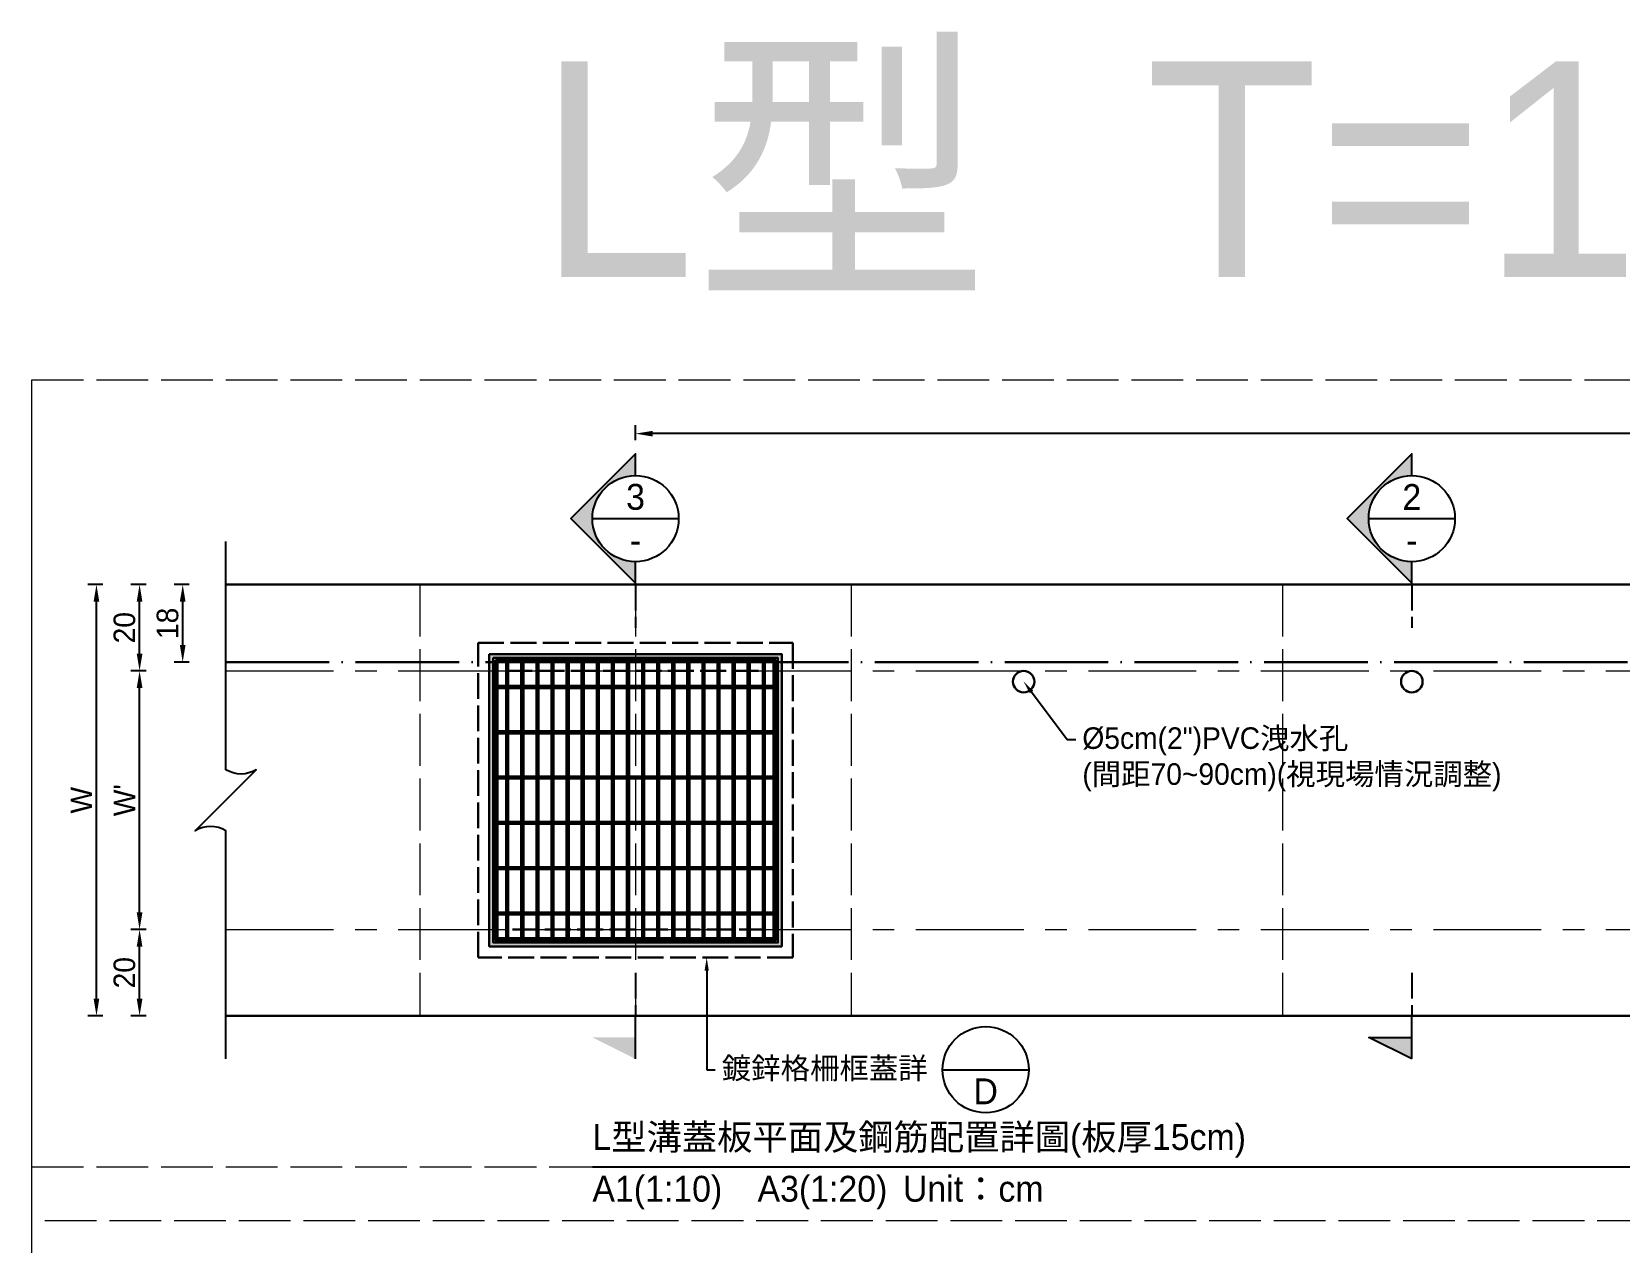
# Model space of a CAD drawing. Extents: x -2931 to 4779, y -2120 to 304.
# Drawn here: x -970.9 to -602.8, y -1657.5 to -1376.8 of the extents above; entities that cross this region are included whole.
import ezdxf
from ezdxf import colors
from ezdxf.entities.mleader import LeaderData, LeaderLine
from ezdxf.math import Vec2, Vec3

# ---------------------------------------------------------------- set-up
doc = ezdxf.new("R2010")
doc.units = 0
doc.header["$MEASUREMENT"] = 0
for name, pattern in [('ACAD_ISO02W100', [15, 12, -3]), ('ACAD_ISO04W100', [30, 24, -3, 0, -3]), ('CENTERX2', [4, 2.5, -0.5, 0.5, -0.5])]:
    doc.linetypes.add(name, pattern=pattern)
doc.layers.add('一、4.基本-隱藏', color=9, linetype='ACAD_ISO02W100', lineweight=20, plot=False)
doc.layers.add('三、3.文字-註解文字', color=2, linetype='Continuous')
for name, color, linetype, lineweight in [('二、1.繪圖-既有設施', 8, 'Continuous', 20), ('二、2.繪圖-施作項目', 181, 'Continuous', 30), ('二、6.繪圖-其他施作項目', 35, 'Continuous', 30)]:
    doc.layers.add(name, color=color, linetype=linetype, lineweight=lineweight)
doc.styles.add('次圖名(詳圖)', font='MS PGothic.ttf', dxfattribs={"height": 6})
doc.styles.add('註解文字', font='MS PGothic.ttf', dxfattribs={"height": 5})
doc.styles.add('註解文字(詳圖)', font='MS PGothic.ttf', dxfattribs={"height": 6})
doc.dimstyles.new('註解文字', dxfattribs={"dimtxt": 5, "dimasz": 4, "dimexe": 2, "dimexo": 2.5, "dimgap": 1, "dimtad": 2, "dimzin": 0, "dimdsep": 46, "dimtxsty": '註解文字', "dimcen": 0.1, "dimclrd": 256, "dimclre": 256, "dimclrt": 256, "dimadec": 0, "dimazin": 0, "dimtfac": 1, "dimtofl": 0, "dimtmove": 0, "dimatfit": 3, "dimfxl": 1.5, "dimfxlon": 1, "dimtolj": 1, "dimtzin": 0, "dimlwd": -1, "dimlwe": -1, "dimarcsym": 1})
pattern_1 = [(45, (-2266.2158, -1341.31), (-2.65165, 2.65165), []), (45, (-2265.332, -1341.31), (-2.65165, 2.65165), []), (45, (-2264.448, -1341.31), (-2.65165, 2.65165), []), (45, (-2263.564, -1341.31), (-2.65165, 2.65165), [])]

# ---------------------------------------------------------------- blocks, each defined once
blk = doc.blocks.new('*D160')
at = {"layer": 'Defpoints', "color": 0, "transparency": 16777216}
for p in [(-935.85, -1504.96), (-925.85, -1504.96), (-925.85, -1522.96)]:
    blk.add_point(p, dxfattribs=at)
at = {"layer": '三、3.文字-註解文字', "transparency": 16777216}
for p, q in [((-934.35, -1504.96), (-937.85, -1504.96)), ((-935.85, -1518.96), (-935.85, -1508.96)), ((-934.35, -1522.96), (-937.85, -1522.96))]:
    blk.add_line(p, q, dxfattribs=at)
for points in [[(-936.52, -1508.96), (-935.19, -1508.96), (-935.85, -1504.96)], [(-936.52, -1518.96), (-935.19, -1518.96), (-935.85, -1522.96)]]:
    blk.add_solid(points, dxfattribs=at)
at = {"layer": '三、3.文字-註解文字', "transparency": 16777216, "insert": (-939.35, -1513.96), "char_height": 5, "attachment_point": 5, "rotation": 90, "style": '註解文字'}
blk.add_mtext('\\A1;18', dxfattribs=at)
blk = doc.blocks.new('*D161')
at = {"layer": 'Defpoints', "color": 0, "transparency": 16777216}
for p in [(-945.85, -1504.96), (-925.85, -1504.96), (-925.85, -1524.96)]:
    blk.add_point(p, dxfattribs=at)
at = {"layer": '三、3.文字-註解文字', "transparency": 16777216}
for p, q in [((-944.35, -1504.96), (-947.85, -1504.96)), ((-945.85, -1520.96), (-945.85, -1508.96)), ((-944.35, -1524.96), (-947.85, -1524.96))]:
    blk.add_line(p, q, dxfattribs=at)
for points in [[(-946.52, -1508.96), (-945.19, -1508.96), (-945.85, -1504.96)], [(-946.52, -1520.96), (-945.19, -1520.96), (-945.85, -1524.96)]]:
    blk.add_solid(points, dxfattribs=at)
at = {"layer": '三、3.文字-註解文字', "transparency": 16777216, "insert": (-949.35, -1514.96), "char_height": 5, "attachment_point": 5, "rotation": 90, "style": '註解文字'}
blk.add_mtext('\\A1;20', dxfattribs=at)
blk = doc.blocks.new('*D162')
at = {"layer": 'Defpoints', "color": 0, "transparency": 16777216}
for p in [(-945.85, -1524.96), (-925.85, -1524.96), (-925.85, -1584.96)]:
    blk.add_point(p, dxfattribs=at)
at = {"layer": '三、3.文字-註解文字', "transparency": 16777216}
for p, q in [((-944.35, -1524.96), (-947.85, -1524.96)), ((-945.85, -1580.96), (-945.85, -1528.96)), ((-944.35, -1584.96), (-947.85, -1584.96))]:
    blk.add_line(p, q, dxfattribs=at)
for points in [[(-946.52, -1528.96), (-945.19, -1528.96), (-945.85, -1524.96)], [(-946.52, -1580.96), (-945.19, -1580.96), (-945.85, -1584.96)]]:
    blk.add_solid(points, dxfattribs=at)
at = {"layer": '三、3.文字-註解文字', "transparency": 16777216, "insert": (-949.35, -1554.96), "char_height": 5, "attachment_point": 5, "rotation": 90, "style": '註解文字'}
blk.add_mtext("\\A1;W'", dxfattribs=at)
blk = doc.blocks.new('*D163')
at = {"layer": 'Defpoints', "color": 0, "transparency": 16777216}
for p in [(-945.85, -1584.96), (-925.85, -1584.96), (-925.85, -1604.96)]:
    blk.add_point(p, dxfattribs=at)
at = {"layer": '三、3.文字-註解文字', "transparency": 16777216}
for p, q in [((-944.35, -1584.96), (-947.85, -1584.96)), ((-945.85, -1600.96), (-945.85, -1588.96)), ((-944.35, -1604.96), (-947.85, -1604.96))]:
    blk.add_line(p, q, dxfattribs=at)
for points in [[(-946.52, -1588.96), (-945.19, -1588.96), (-945.85, -1584.96)], [(-946.52, -1600.96), (-945.19, -1600.96), (-945.85, -1604.96)]]:
    blk.add_solid(points, dxfattribs=at)
at = {"layer": '三、3.文字-註解文字', "transparency": 16777216, "insert": (-949.35, -1594.96), "char_height": 5, "attachment_point": 5, "rotation": 90, "style": '註解文字'}
blk.add_mtext('\\A1;20', dxfattribs=at)
blk = doc.blocks.new('*D164')
at = {"layer": 'Defpoints', "color": 0, "transparency": 16777216}
for p in [(-955.85, -1504.96), (-925.85, -1504.96), (-925.85, -1604.96)]:
    blk.add_point(p, dxfattribs=at)
at = {"layer": '三、3.文字-註解文字', "transparency": 16777216}
for p, q in [((-954.35, -1504.96), (-957.85, -1504.96)), ((-955.85, -1600.96), (-955.85, -1508.96)), ((-954.35, -1604.96), (-957.85, -1604.96))]:
    blk.add_line(p, q, dxfattribs=at)
for points in [[(-956.52, -1508.96), (-955.19, -1508.96), (-955.85, -1504.96)], [(-956.52, -1600.96), (-955.19, -1600.96), (-955.85, -1604.96)]]:
    blk.add_solid(points, dxfattribs=at)
at = {"layer": '三、3.文字-註解文字', "transparency": 16777216, "insert": (-959.35, -1554.96), "char_height": 5, "attachment_point": 5, "rotation": 90, "style": '註解文字'}
blk.add_mtext('\\A1;W', dxfattribs=at)
blk = doc.blocks.new('*D165')
at = {"layer": 'Defpoints', "color": 0, "transparency": 16777216}
for p in [(-830.85, -1469.96), (-830.85, -1514.96), (-330.85, -1514.96)]:
    blk.add_point(p, dxfattribs=at)
at = {"layer": '三、3.文字-註解文字', "transparency": 16777216}
for p, q in [((-830.85, -1471.46), (-830.85, -1467.96)), ((-330.85, -1471.46), (-330.85, -1467.96)), ((-334.85, -1469.96), (-826.85, -1469.96))]:
    blk.add_line(p, q, dxfattribs=at)
for points in [[(-826.85, -1469.3), (-826.85, -1470.63), (-830.85, -1469.96)], [(-334.85, -1469.3), (-334.85, -1470.63), (-330.85, -1469.96)]]:
    blk.add_solid(points, dxfattribs=at)
at = {"layer": '三、3.文字-註解文字', "transparency": 16777216, "insert": (-580.85, -1466.46), "char_height": 5, "attachment_point": 5, "style": '註解文字'}
blk.add_mtext('\\A1;500±2', dxfattribs=at)

msp = doc.modelspace()

# ---------------------------------------------------------------- hatches: boundary and pattern name
at = {"layer": '三、3.文字-註解文字'}
h = msp.add_hatch(color=256, dxfattribs=at)
h.dxf.hatch_style = 1
h.paths.add_polyline_path([(-830.855, -1474.658), (-845.855, -1489.658), (-830.855, -1504.658), (-830.855, -1499.658, -0.4142136), (-840.855, -1489.658, -0.4142136), (-830.855, -1479.658)])
h = msp.add_hatch(color=256, dxfattribs=at)
h.dxf.hatch_style = 1
h.paths.add_polyline_path([(-650.855, -1474.658), (-665.855, -1489.658), (-650.855, -1504.658), (-650.855, -1499.658, -0.4142136), (-660.855, -1489.658, -0.4142136), (-650.855, -1479.658)])
h = msp.add_hatch(color=256, dxfattribs=at)
h.dxf.hatch_style = 1
h.paths.add_polyline_path([(-840.855, -1609.964), (-830.855, -1614.964), (-830.855, -1609.964)])
h = msp.add_hatch(color=256, dxfattribs=at)
h.dxf.hatch_style = 1
h.paths.add_polyline_path([(-660.855, -1609.964), (-650.855, -1614.964), (-650.855, -1609.964)])
at = {"layer": '二、6.繪圖-其他施作項目'}
h = msp.add_hatch(color=256, dxfattribs=at)
h.dxf.hatch_style = 1
h.paths.add_polyline_path([(-864.755, -1588.864), (-796.955, -1588.864), (-796.955, -1521.064), (-864.755, -1521.064)])
h.paths.add_polyline_path([(-863.855, -1521.964), (-797.855, -1521.964), (-797.855, -1587.964), (-863.855, -1587.964)], flags=16)
h = msp.add_hatch(dxfattribs=at)
h.set_pattern_fill('ANSI34', color=256, scale=5)
h.set_pattern_definition(pattern_1)
h.paths.add_polyline_path([(-798.855, -1528.464), (-862.855, -1528.464), (-862.855, -1528.964), (-798.855, -1528.964)])
h = msp.add_hatch(dxfattribs=at)
h.set_pattern_fill('ANSI34', color=256, scale=5)
h.set_pattern_definition(pattern_1)
h.paths.add_polyline_path([(-798.855, -1538.964), (-862.855, -1538.964), (-862.855, -1539.464), (-798.855, -1539.464)])
h = msp.add_hatch(dxfattribs=at)
h.set_pattern_fill('ANSI34', color=256, scale=5)
h.set_pattern_definition(pattern_1)
h.paths.add_polyline_path([(-798.855, -1549.464), (-862.855, -1549.464), (-862.855, -1549.964), (-798.855, -1549.964)])
h = msp.add_hatch(dxfattribs=at)
h.set_pattern_fill('ANSI34', color=256, scale=5)
h.set_pattern_definition(pattern_1)
h.paths.add_polyline_path([(-798.855, -1559.964), (-862.855, -1559.964), (-862.855, -1560.464), (-798.855, -1560.464)])
h = msp.add_hatch(dxfattribs=at)
h.set_pattern_fill('ANSI34', color=256, scale=5)
h.set_pattern_definition(pattern_1)
h.paths.add_polyline_path([(-798.855, -1570.464), (-862.855, -1570.464), (-862.855, -1570.964), (-798.855, -1570.964)])
h = msp.add_hatch(dxfattribs=at)
h.set_pattern_fill('ANSI34', color=256, scale=5)
h.set_pattern_definition(pattern_1)
h.paths.add_polyline_path([(-798.855, -1580.964), (-862.855, -1580.964), (-862.855, -1581.464), (-798.855, -1581.464)])

# ---------------------------------------------------------------- linework, layer by layer
at = {"layer": '一、4.基本-隱藏'}
for points in [[(-970.855, -1457.464), (-190.855, -1457.464), (-190.855, -1964.464), (-970.855, -1964.464)], [(-970.855, -1457.464), (-190.855, -1457.464), (-190.855, -1652.464), (-970.855, -1652.464)]]:
    msp.add_lwpolyline(points, close=True, dxfattribs=at)
for points in [[(-880.855, -1504.964), (-880.855, -1604.964)], [(-830.855, -1504.964), (-830.855, -1604.964)], [(-780.855, -1504.964), (-780.855, -1604.964)], [(-680.855, -1504.964), (-680.855, -1604.964)], [(-970.855, -1639.964), (-190.855, -1639.964)]]:
    msp.add_lwpolyline(points, dxfattribs=at)
at = {"layer": '三、3.文字-註解文字'}
for points in [[(-830.855, -1479.658), (-830.855, -1474.658), (-845.855, -1489.658), (-830.855, -1504.658), (-830.855, -1499.658)], [(-650.855, -1479.658), (-650.855, -1474.658), (-665.855, -1489.658), (-650.855, -1504.658), (-650.855, -1499.658)], [(-840.855, -1489.658), (-820.855, -1489.658)], [(-660.855, -1489.658), (-640.855, -1489.658)], [(-830.855, -1614.964), (-830.855, -1604.964)], [(-650.855, -1614.964), (-650.855, -1604.964)], [(-650.855, -1614.964), (-660.855, -1609.964), (-650.855, -1609.964)], [(-759.658, -1617.464), (-739.658, -1617.464)], [(-840.855, -1639.964), (-320.855, -1639.964)]]:
    msp.add_lwpolyline(points, dxfattribs=at)
msp.add_lwpolyline([(-925.855, -1614.964), (-925.855, -1562.035, 0.2828427), (-932.926, -1562.035), (-918.784, -1547.893, -0.2828427), (-925.855, -1547.893), (-925.855, -1494.964)], format="xyb", dxfattribs=at)
at = {"layer": '三、3.文字-註解文字', "linetype": 'ACAD_ISO02W100', "ltscale": 0.5}
for points in [[(-830.855, -1504.964), (-830.855, -1514.964)], [(-650.855, -1504.964), (-650.855, -1514.964)], [(-830.855, -1594.964), (-830.855, -1604.964)], [(-650.855, -1594.964), (-650.855, -1604.964)]]:
    msp.add_lwpolyline(points, dxfattribs=at)
at = {"layer": '三、3.文字-註解文字'}
for centre in [(-830.855, -1489.658), (-650.855, -1489.658), (-749.658, -1617.464)]:
    msp.add_circle(centre, 10, dxfattribs=at)
at = {"layer": '二、1.繪圖-既有設施', "linetype": 'CENTERX2', "ltscale": 10}
for points in [[(-925.855, -1524.964), (-235.855, -1524.964)], [(-925.855, -1584.964), (-235.855, -1584.964)]]:
    msp.add_lwpolyline(points, dxfattribs=at)
at = {"layer": '二、2.繪圖-施作項目', "linetype": 'Continuous'}
for points in [[(-925.855, -1504.964), (-235.855, -1504.964)], [(-925.855, -1604.964), (-235.855, -1604.964)]]:
    msp.add_lwpolyline(points, dxfattribs=at)
at = {"layer": '二、2.繪圖-施作項目', "linetype": 'ACAD_ISO04W100'}
msp.add_lwpolyline([(-925.855, -1522.964), (-235.855, -1522.964)], dxfattribs=at)
at = {"layer": '二、6.繪圖-其他施作項目', "linetype": 'ACAD_ISO02W100', "ltscale": 0.5}
for points in [[(-867.355, -1518.464), (-794.355, -1518.464), (-794.355, -1591.464), (-867.355, -1591.464)], [(-860.855, -1524.964), (-800.855, -1524.964), (-800.855, -1584.964), (-860.855, -1584.964)]]:
    msp.add_lwpolyline(points, close=True, dxfattribs=at)
at = {"layer": '二、6.繪圖-其他施作項目'}
for points in [[(-864.755, -1521.064), (-796.955, -1521.064), (-796.955, -1588.864), (-864.755, -1588.864)], [(-863.855, -1521.964), (-797.855, -1521.964), (-797.855, -1587.964), (-863.855, -1587.964)], [(-863.355, -1522.464), (-798.355, -1522.464), (-798.355, -1587.464), (-863.355, -1587.464)]]:
    msp.add_lwpolyline(points, close=True, dxfattribs=at)
for points in [[(-863.355, -1522.464), (-798.355, -1522.464)], [(-863.355, -1522.464), (-863.355, -1587.464)], [(-862.855, -1522.464), (-862.855, -1587.464)], [(-862.855, -1522.964), (-798.855, -1522.964)], [(-860.855, -1522.964), (-860.855, -1528.464)], [(-860.355, -1522.964), (-860.355, -1528.464)], [(-857.355, -1522.964), (-857.355, -1528.464)], [(-856.855, -1522.964), (-856.855, -1528.464)], [(-853.855, -1522.964), (-853.855, -1528.464)], [(-853.355, -1522.964), (-853.355, -1528.464)], [(-850.355, -1522.964), (-850.355, -1528.464)], [(-849.855, -1522.964), (-849.855, -1528.464)], [(-846.855, -1522.964), (-846.855, -1528.464)], [(-846.355, -1522.964), (-846.355, -1528.464)], [(-843.355, -1522.964), (-843.355, -1528.464)], [(-842.855, -1522.964), (-842.855, -1528.464)], [(-839.855, -1522.964), (-839.855, -1528.464)], [(-839.355, -1522.964), (-839.355, -1528.464)], [(-836.355, -1522.964), (-836.355, -1528.464)], [(-835.855, -1522.964), (-835.855, -1528.464)], [(-832.855, -1522.964), (-832.855, -1528.464)], [(-832.355, -1522.964), (-832.355, -1528.464)], [(-829.355, -1522.964), (-829.355, -1528.464)], [(-828.855, -1522.964), (-828.855, -1528.464)], [(-825.855, -1522.964), (-825.855, -1528.464)], [(-825.355, -1522.964), (-825.355, -1528.464)], [(-822.355, -1522.964), (-822.355, -1528.464)], [(-821.855, -1522.964), (-821.855, -1528.464)], [(-818.855, -1522.964), (-818.855, -1528.464)], [(-818.355, -1522.964), (-818.355, -1528.464)], [(-815.355, -1522.964), (-815.355, -1528.464)], [(-814.855, -1522.964), (-814.855, -1528.464)], [(-811.855, -1522.964), (-811.855, -1528.464)], [(-811.355, -1522.964), (-811.355, -1528.464)], [(-808.355, -1522.964), (-808.355, -1528.464)], [(-807.855, -1522.964), (-807.855, -1528.464)], [(-804.855, -1522.964), (-804.855, -1528.464)], [(-804.355, -1522.964), (-804.355, -1528.464)], [(-801.355, -1522.964), (-801.355, -1528.464)], [(-800.855, -1522.964), (-800.855, -1528.464)], [(-798.855, -1522.464), (-798.855, -1587.464)], [(-798.355, -1522.464), (-798.355, -1587.464)], [(-862.855, -1528.464), (-798.855, -1528.464)], [(-862.855, -1528.964), (-798.855, -1528.964)], [(-860.855, -1528.964), (-860.855, -1538.964)], [(-860.355, -1528.964), (-860.355, -1538.964)], [(-857.355, -1528.964), (-857.355, -1538.964)], [(-856.855, -1528.964), (-856.855, -1538.964)], [(-853.855, -1528.964), (-853.855, -1538.964)], [(-853.355, -1528.964), (-853.355, -1538.964)], [(-850.355, -1528.964), (-850.355, -1538.964)], [(-849.855, -1528.964), (-849.855, -1538.964)], [(-846.855, -1528.964), (-846.855, -1538.964)], [(-846.355, -1528.964), (-846.355, -1538.964)], [(-843.355, -1528.964), (-843.355, -1538.964)], [(-842.855, -1528.964), (-842.855, -1538.964)], [(-839.855, -1528.964), (-839.855, -1538.964)], [(-839.355, -1528.964), (-839.355, -1538.964)], [(-836.355, -1528.964), (-836.355, -1538.964)], [(-835.855, -1528.964), (-835.855, -1538.964)], [(-832.855, -1528.964), (-832.855, -1538.964)], [(-832.355, -1528.964), (-832.355, -1538.964)], [(-829.355, -1528.964), (-829.355, -1538.964)], [(-828.855, -1528.964), (-828.855, -1538.964)], [(-825.855, -1528.964), (-825.855, -1538.964)], [(-825.355, -1528.964), (-825.355, -1538.964)], [(-822.355, -1528.964), (-822.355, -1538.964)], [(-821.855, -1528.964), (-821.855, -1538.964)], [(-818.855, -1528.964), (-818.855, -1538.964)], [(-818.355, -1528.964), (-818.355, -1538.964)], [(-815.355, -1528.964), (-815.355, -1538.964)], [(-814.855, -1528.964), (-814.855, -1538.964)], [(-811.855, -1528.964), (-811.855, -1538.964)], [(-811.355, -1528.964), (-811.355, -1538.964)], [(-808.355, -1528.964), (-808.355, -1538.964)], [(-807.855, -1528.964), (-807.855, -1538.964)], [(-804.855, -1528.964), (-804.855, -1538.964)], [(-804.355, -1528.964), (-804.355, -1538.964)], [(-801.355, -1528.964), (-801.355, -1538.964)], [(-800.855, -1528.964), (-800.855, -1538.964)], [(-862.855, -1538.964), (-798.855, -1538.964)], [(-862.855, -1539.464), (-798.855, -1539.464)], [(-860.855, -1539.464), (-860.855, -1549.464)], [(-860.355, -1539.464), (-860.355, -1549.464)], [(-857.355, -1539.464), (-857.355, -1549.464)], [(-856.855, -1539.464), (-856.855, -1549.464)], [(-853.855, -1539.464), (-853.855, -1549.464)], [(-853.355, -1539.464), (-853.355, -1549.464)], [(-850.355, -1539.464), (-850.355, -1549.464)], [(-849.855, -1539.464), (-849.855, -1549.464)], [(-846.855, -1539.464), (-846.855, -1549.464)], [(-846.355, -1539.464), (-846.355, -1549.464)], [(-843.355, -1539.464), (-843.355, -1549.464)], [(-842.855, -1539.464), (-842.855, -1549.464)], [(-839.855, -1539.464), (-839.855, -1549.464)], [(-839.355, -1539.464), (-839.355, -1549.464)], [(-836.355, -1539.464), (-836.355, -1549.464)], [(-835.855, -1539.464), (-835.855, -1549.464)], [(-832.855, -1539.464), (-832.855, -1549.464)], [(-832.355, -1539.464), (-832.355, -1549.464)], [(-829.355, -1539.464), (-829.355, -1549.464)], [(-828.855, -1539.464), (-828.855, -1549.464)], [(-825.855, -1539.464), (-825.855, -1549.464)], [(-825.355, -1539.464), (-825.355, -1549.464)], [(-822.355, -1539.464), (-822.355, -1549.464)], [(-821.855, -1539.464), (-821.855, -1549.464)], [(-818.855, -1539.464), (-818.855, -1549.464)], [(-818.355, -1539.464), (-818.355, -1549.464)], [(-815.355, -1539.464), (-815.355, -1549.464)], [(-814.855, -1539.464), (-814.855, -1549.464)], [(-811.855, -1539.464), (-811.855, -1549.464)], [(-811.355, -1539.464), (-811.355, -1549.464)], [(-808.355, -1539.464), (-808.355, -1549.464)], [(-807.855, -1539.464), (-807.855, -1549.464)], [(-804.855, -1539.464), (-804.855, -1549.464)], [(-804.355, -1539.464), (-804.355, -1549.464)], [(-801.355, -1539.464), (-801.355, -1549.464)], [(-800.855, -1539.464), (-800.855, -1549.464)], [(-862.855, -1549.464), (-798.855, -1549.464)], [(-862.855, -1549.964), (-798.855, -1549.964)], [(-860.855, -1549.964), (-860.855, -1559.964)], [(-860.355, -1549.964), (-860.355, -1559.964)], [(-857.355, -1549.964), (-857.355, -1559.964)], [(-856.855, -1549.964), (-856.855, -1559.964)], [(-853.855, -1549.964), (-853.855, -1559.964)], [(-853.355, -1549.964), (-853.355, -1559.964)], [(-850.355, -1549.964), (-850.355, -1559.964)], [(-849.855, -1549.964), (-849.855, -1559.964)], [(-846.855, -1549.964), (-846.855, -1559.964)], [(-846.355, -1549.964), (-846.355, -1559.964)], [(-843.355, -1549.964), (-843.355, -1559.964)], [(-842.855, -1549.964), (-842.855, -1559.964)], [(-839.855, -1549.964), (-839.855, -1559.964)], [(-839.355, -1549.964), (-839.355, -1559.964)], [(-836.355, -1549.964), (-836.355, -1559.964)], [(-835.855, -1549.964), (-835.855, -1559.964)], [(-832.855, -1549.964), (-832.855, -1559.964)], [(-832.355, -1549.964), (-832.355, -1559.964)], [(-829.355, -1549.964), (-829.355, -1559.964)], [(-828.855, -1549.964), (-828.855, -1559.964)], [(-825.855, -1549.964), (-825.855, -1559.964)], [(-825.355, -1549.964), (-825.355, -1559.964)], [(-822.355, -1549.964), (-822.355, -1559.964)], [(-821.855, -1549.964), (-821.855, -1559.964)], [(-818.855, -1549.964), (-818.855, -1559.964)], [(-818.355, -1549.964), (-818.355, -1559.964)], [(-815.355, -1549.964), (-815.355, -1559.964)], [(-814.855, -1549.964), (-814.855, -1559.964)], [(-811.855, -1549.964), (-811.855, -1559.964)], [(-811.355, -1549.964), (-811.355, -1559.964)], [(-808.355, -1549.964), (-808.355, -1559.964)], [(-807.855, -1549.964), (-807.855, -1559.964)], [(-804.855, -1549.964), (-804.855, -1559.964)], [(-804.355, -1549.964), (-804.355, -1559.964)], [(-801.355, -1549.964), (-801.355, -1559.964)], [(-800.855, -1549.964), (-800.855, -1559.964)], [(-862.855, -1559.964), (-798.855, -1559.964)], [(-862.855, -1560.464), (-798.855, -1560.464)], [(-860.855, -1560.464), (-860.855, -1570.464)], [(-860.355, -1560.464), (-860.355, -1570.464)], [(-857.355, -1560.464), (-857.355, -1570.464)], [(-856.855, -1560.464), (-856.855, -1570.464)], [(-853.855, -1560.464), (-853.855, -1570.464)], [(-853.355, -1560.464), (-853.355, -1570.464)], [(-850.355, -1560.464), (-850.355, -1570.464)], [(-849.855, -1560.464), (-849.855, -1570.464)], [(-846.855, -1560.464), (-846.855, -1570.464)], [(-846.355, -1560.464), (-846.355, -1570.464)], [(-843.355, -1560.464), (-843.355, -1570.464)], [(-842.855, -1560.464), (-842.855, -1570.464)], [(-839.855, -1560.464), (-839.855, -1570.464)], [(-839.355, -1560.464), (-839.355, -1570.464)], [(-836.355, -1560.464), (-836.355, -1570.464)], [(-835.855, -1560.464), (-835.855, -1570.464)], [(-832.855, -1560.464), (-832.855, -1570.464)], [(-832.355, -1560.464), (-832.355, -1570.464)], [(-829.355, -1560.464), (-829.355, -1570.464)], [(-828.855, -1560.464), (-828.855, -1570.464)], [(-825.855, -1560.464), (-825.855, -1570.464)], [(-825.355, -1560.464), (-825.355, -1570.464)], [(-822.355, -1560.464), (-822.355, -1570.464)], [(-821.855, -1560.464), (-821.855, -1570.464)], [(-818.855, -1560.464), (-818.855, -1570.464)], [(-818.355, -1560.464), (-818.355, -1570.464)], [(-815.355, -1560.464), (-815.355, -1570.464)], [(-814.855, -1560.464), (-814.855, -1570.464)], [(-811.855, -1560.464), (-811.855, -1570.464)], [(-811.355, -1560.464), (-811.355, -1570.464)], [(-808.355, -1560.464), (-808.355, -1570.464)], [(-807.855, -1560.464), (-807.855, -1570.464)], [(-804.855, -1560.464), (-804.855, -1570.464)], [(-804.355, -1560.464), (-804.355, -1570.464)], [(-801.355, -1560.464), (-801.355, -1570.464)], [(-800.855, -1560.464), (-800.855, -1570.464)], [(-862.855, -1570.464), (-798.855, -1570.464)], [(-862.855, -1570.964), (-798.855, -1570.964)], [(-860.855, -1570.964), (-860.855, -1580.964)], [(-860.355, -1570.964), (-860.355, -1580.964)], [(-857.355, -1570.964), (-857.355, -1580.964)], [(-856.855, -1570.964), (-856.855, -1580.964)], [(-853.855, -1570.964), (-853.855, -1580.964)], [(-853.355, -1570.964), (-853.355, -1580.964)], [(-850.355, -1570.964), (-850.355, -1580.964)], [(-849.855, -1570.964), (-849.855, -1580.964)], [(-846.855, -1570.964), (-846.855, -1580.964)], [(-846.355, -1570.964), (-846.355, -1580.964)], [(-843.355, -1570.964), (-843.355, -1580.964)], [(-842.855, -1570.964), (-842.855, -1580.964)], [(-839.855, -1570.964), (-839.855, -1580.964)], [(-839.355, -1570.964), (-839.355, -1580.964)], [(-836.355, -1570.964), (-836.355, -1580.964)], [(-835.855, -1570.964), (-835.855, -1580.964)], [(-832.855, -1570.964), (-832.855, -1580.964)], [(-832.355, -1570.964), (-832.355, -1580.964)], [(-829.355, -1570.964), (-829.355, -1580.964)], [(-828.855, -1570.964), (-828.855, -1580.964)], [(-825.855, -1570.964), (-825.855, -1580.964)], [(-825.355, -1570.964), (-825.355, -1580.964)], [(-822.355, -1570.964), (-822.355, -1580.964)], [(-821.855, -1570.964), (-821.855, -1580.964)], [(-818.855, -1570.964), (-818.855, -1580.964)], [(-818.355, -1570.964), (-818.355, -1580.964)], [(-815.355, -1570.964), (-815.355, -1580.964)], [(-814.855, -1570.964), (-814.855, -1580.964)], [(-811.855, -1570.964), (-811.855, -1580.964)], [(-811.355, -1570.964), (-811.355, -1580.964)], [(-808.355, -1570.964), (-808.355, -1580.964)], [(-807.855, -1570.964), (-807.855, -1580.964)], [(-804.855, -1570.964), (-804.855, -1580.964)], [(-804.355, -1570.964), (-804.355, -1580.964)], [(-801.355, -1570.964), (-801.355, -1580.964)], [(-800.855, -1570.964), (-800.855, -1580.964)], [(-862.855, -1580.964), (-798.855, -1580.964)], [(-862.855, -1581.464), (-798.855, -1581.464)], [(-860.855, -1581.464), (-860.855, -1586.964)], [(-860.355, -1581.464), (-860.355, -1586.964)], [(-857.355, -1581.464), (-857.355, -1586.964)], [(-856.855, -1581.464), (-856.855, -1586.964)], [(-853.855, -1581.464), (-853.855, -1586.964)], [(-853.355, -1581.464), (-853.355, -1586.964)], [(-850.355, -1581.464), (-850.355, -1586.964)], [(-849.855, -1581.464), (-849.855, -1586.964)], [(-846.855, -1581.464), (-846.855, -1586.964)], [(-846.355, -1581.464), (-846.355, -1586.964)], [(-843.355, -1581.464), (-843.355, -1586.964)], [(-842.855, -1581.464), (-842.855, -1586.964)], [(-839.855, -1581.464), (-839.855, -1586.964)], [(-839.355, -1581.464), (-839.355, -1586.964)], [(-836.355, -1581.464), (-836.355, -1586.964)], [(-835.855, -1581.464), (-835.855, -1586.964)], [(-832.855, -1581.464), (-832.855, -1586.964)], [(-832.355, -1581.464), (-832.355, -1586.964)], [(-829.355, -1581.464), (-829.355, -1586.964)], [(-828.855, -1581.464), (-828.855, -1586.964)], [(-825.855, -1581.464), (-825.855, -1586.964)], [(-825.355, -1581.464), (-825.355, -1586.964)], [(-822.355, -1581.464), (-822.355, -1586.964)], [(-821.855, -1581.464), (-821.855, -1586.964)], [(-818.855, -1581.464), (-818.855, -1586.964)], [(-818.355, -1581.464), (-818.355, -1586.964)], [(-815.355, -1581.464), (-815.355, -1586.964)], [(-814.855, -1581.464), (-814.855, -1586.964)], [(-811.855, -1581.464), (-811.855, -1586.964)], [(-811.355, -1581.464), (-811.355, -1586.964)], [(-808.355, -1581.464), (-808.355, -1586.964)], [(-807.855, -1581.464), (-807.855, -1586.964)], [(-804.855, -1581.464), (-804.855, -1586.964)], [(-804.355, -1581.464), (-804.355, -1586.964)], [(-801.355, -1581.464), (-801.355, -1586.964)], [(-800.855, -1581.464), (-800.855, -1586.964)], [(-863.355, -1587.464), (-798.355, -1587.464)], [(-862.855, -1586.964), (-798.855, -1586.964)]]:
    msp.add_lwpolyline(points, dxfattribs=at)
for centre in [(-740.855, -1527.464), (-650.855, -1527.464)]:
    msp.add_circle(centre, 2.5, dxfattribs=at)

# ---------------------------------------------------------------- texts
at = {"layer": '三、3.文字-註解文字'}
for s, width, gutter_width, insert, char_height, attachment_point, style in [("{\\fMS PGothic|b0|i0|c128|p34;L型  T=15、W}'{\\fMS PGothic|b0|i0|c128|p34;=}6{\\fMS PGothic|b0|i0|c128|p34;0}", 618.7081, 25, (-580.855, -1437.464), 50, 8, '註解文字'), ('3', 6.60394, 25, (-830.855, -1484.658), 6, 5, '註解文字(詳圖)'), ('2', 6.60394, 25, (-650.855, -1484.658), 6, 5, '註解文字(詳圖)'), ('-', 6.60394, 25, (-830.855, -1494.658), 6, 5, '註解文字(詳圖)'), ('-', 6.60394, 25, (-650.855, -1494.658), 6, 5, '註解文字(詳圖)'), ('D', 6.60394, 25, (-749.658, -1622.464), 6, 5, '註解文字(詳圖)'), ('{\\fMS PGothic|b0|i0|c128|p34;L型溝蓋板平面及鋼筋配置詳圖(板厚1}5{\\fMS PGothic|b0|i0|c128|p34;cm)}', 215.37549, 15, (-840.855, -1633.964), 6, 4, '次圖名(詳圖)'), ('A1(1:10)\u3000A3(1:20){\\fMS PGothic|b0|i0|c128|p34;^IUnit：cm}', 136.03259, 15, (-840.855, -1645.964), 6, 4, '次圖名(詳圖)')]:
    msp.add_mtext_dynamic_manual_height_columns(s, width=width, gutter_width=gutter_width, heights=[0], dxfattribs=dict(at, insert=insert, char_height=char_height, attachment_point=attachment_point, style=style))

# ---------------------------------------------------------------- dimensions: what is measured, and where the dimension line sits
dim = msp.add_linear_dim(base=(-830.855, -1469.964), p1=(-330.855, -1514.964), p2=(-830.855, -1514.964), text='500±2', dimstyle='註解文字', dxfattribs=at)
dim.commit()
dim.dimension.update_dxf_attribs({"geometry": '*D165', "text_midpoint": (-580.855, -1466.464)})
for base, p1, p2, text, picture, middle in [((-955.855, -1504.964), (-925.855, -1604.964), (-925.855, -1504.964), 'W', '*D164', (-959.355, -1554.964)), ((-945.855, -1504.964), (-925.855, -1524.964), (-925.855, -1504.964), '20', '*D161', (-949.355, -1514.964)), ((-935.855, -1504.964), (-925.855, -1522.964), (-925.855, -1504.964), '18', '*D160', (-939.355, -1513.964)), ((-945.855, -1524.964), (-925.855, -1584.964), (-925.855, -1524.964), "W'", '*D162', (-949.355, -1554.964)), ((-945.855, -1584.964), (-925.855, -1604.964), (-925.855, -1584.964), '20', '*D163', (-949.355, -1594.964))]:
    dim = msp.add_linear_dim(base=base, p1=p1, p2=p2, angle=90, text=text, dimstyle='註解文字', dxfattribs=at)
    dim.commit()
    dim.dimension.update_dxf_attribs({"geometry": picture, "text_midpoint": middle})

# ---------------------------------------------------------------- leaders
ml = msp.add_multileader_mtext('Standard', dxfattribs=at)
ml.set_content('{\\fMS PGothic|b0|i0|c128|p34;%%C5cm(2")PVC洩水孔\\P(間距70~90cm)(視現場情況調整)}', color=256, style='註解文字')
ml.set_leader_properties(color=144, linetype='ByLayer', lineweight=-1)
ml.build(insert=Vec2(0, 0))
ml.multileader.update_dxf_attribs({"dogleg_length": 2, "arrow_head_size": 3})
ctx = ml.context
ctx.base_point, ctx.char_height, ctx.arrow_head_size, ctx.landing_gap_size, ctx.plane_origin = Vec3(-728.749, -1540.919), 5, 3, 1.5, Vec3(-740.855, -1527.464)
notes = []
notes.append((ctx, [(1, (1, 1, 0), (-730.749, -1540.919), (1, 0), 2, [(0, [(-740.855, -1527.464)], 0, [])])]))
ctx.mtext.insert, ctx.mtext.width, ctx.mtext.flow_direction = Vec3(-727.249, -1538.063), 101.32193, 5
ml = msp.add_multileader_mtext('Standard', dxfattribs=at)
ml.set_content('鍍鋅格柵框蓋詳', color=256, style='註解文字')
ml.set_leader_properties(color=144, linetype='ByLayer', lineweight=-1)
ml.build(insert=Vec2(0, 0))
ml.multileader.update_dxf_attribs({"dogleg_length": 2, "arrow_head_size": 3})
ctx = ml.context
ctx.base_point, ctx.char_height, ctx.arrow_head_size, ctx.landing_gap_size, ctx.plane_origin = Vec3(-812.355, -1617.464), 5, 3, 1.5, Vec3(-831.904, -1673.641)
notes.append((ctx, [(1, (1, 1, 0), (-814.355, -1617.464), (1, 0), 2, [(0, [(-814.355, -1591.464)], 0, [])])]))
ctx.mtext.insert, ctx.mtext.width, ctx.mtext.flow_direction = Vec3(-810.855, -1614.609), 122.40528, 5
for ctx, leaders in notes:
    for number, flags, end, landing, length, lines in leaders:
        leader = LeaderData()
        leader.index, (leader.has_last_leader_line, leader.has_dogleg_vector, leader.attachment_direction) = number, flags
        leader.last_leader_point, leader.dogleg_vector, leader.dogleg_length = Vec3(end), Vec3(landing), length
        for number, points, colour, breaks in lines:
            line = LeaderLine()
            line.index, line.vertices, line.color, line.breaks = number, Vec3.list(points), colors.encode_raw_color(colour), breaks
            leader.lines.append(line)
        ctx.leaders.append(leader)

doc.saveas('drawing.dxf')
